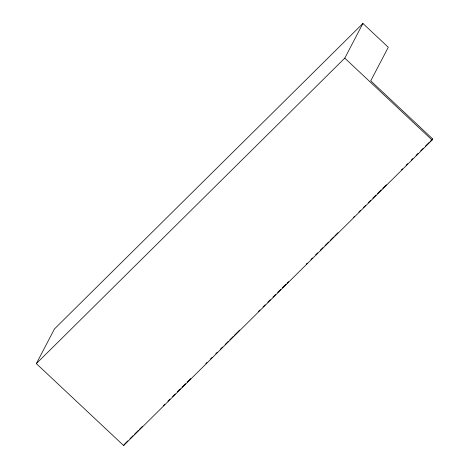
<?xml version="1.0" encoding="UTF-8"?>
<svg xmlns="http://www.w3.org/2000/svg" width="469" height="469" viewBox="0 0 469 469"><rect width="100%" height="100%" fill="white"/><g stroke="black" fill="none" stroke-linecap="round" stroke-linejoin="round"><path stroke-width="0.7" d="M36.336 363.622L54.468 328.939L362.918 23.45L388.297 47.269L370.745 80.844L432.664 138.953L432.084 140.061L123.634 445.55L36.336 363.622L344.785 58.133L362.918 23.45M123.634 445.55L124.215 444.442M124.731 443.932L127.855 440.837M129.936 438.779L133.055 435.689M134.615 434.142L138.255 430.536M139.299 429.504L142.418 426.415M163.224 405.808L164.783 404.26M167.908 401.171L169.983 399.107M172.586 396.534L175.189 393.96M177.27 391.896L180.389 388.807M181.949 387.259L185.589 383.654M187.149 382.112L190.795 378.506M205.879 363.563L206.917 362.531M210.558 358.926L212.117 357.384M215.758 353.778L217.323 352.231M220.442 349.141L222.523 347.078M225.12 344.504L228.245 341.414M229.804 339.867L233.445 336.261M234.482 335.229L239.688 330.076M258.413 311.533L259.973 309.986M263.091 306.896L265.173 304.838M267.776 302.259L270.379 299.685M272.976 297.106L275.579 294.532M277.66 292.474L280.779 289.379M282.338 287.837L285.979 284.232M287.022 283.2L288.582 281.652M306.269 264.135L307.306 263.109M310.947 259.504L312.506 257.956M315.631 254.866L317.712 252.803M320.309 250.229L322.912 247.65M324.994 245.592L328.634 241.986M330.194 240.439L333.834 236.833M334.878 235.801L337.997 232.712M353.603 217.258L354.64 216.227M358.803 212.105L360.362 210.563M363.487 207.468L365.562 205.41M368.165 202.831L370.768 200.257M372.849 198.199L375.968 195.104M377.527 193.562L381.168 189.957M382.727 188.409L386.368 184.804M401.452 169.866L402.496 168.834M406.136 165.229L407.696 163.681M411.336 160.076L412.896 158.528M416.021 155.438L418.102 153.381M420.699 150.801L423.302 148.227M425.383 146.164L429.024 142.558M430.061 141.527L432.664 138.953M344.785 58.133L432.084 140.061"/></g></svg>
